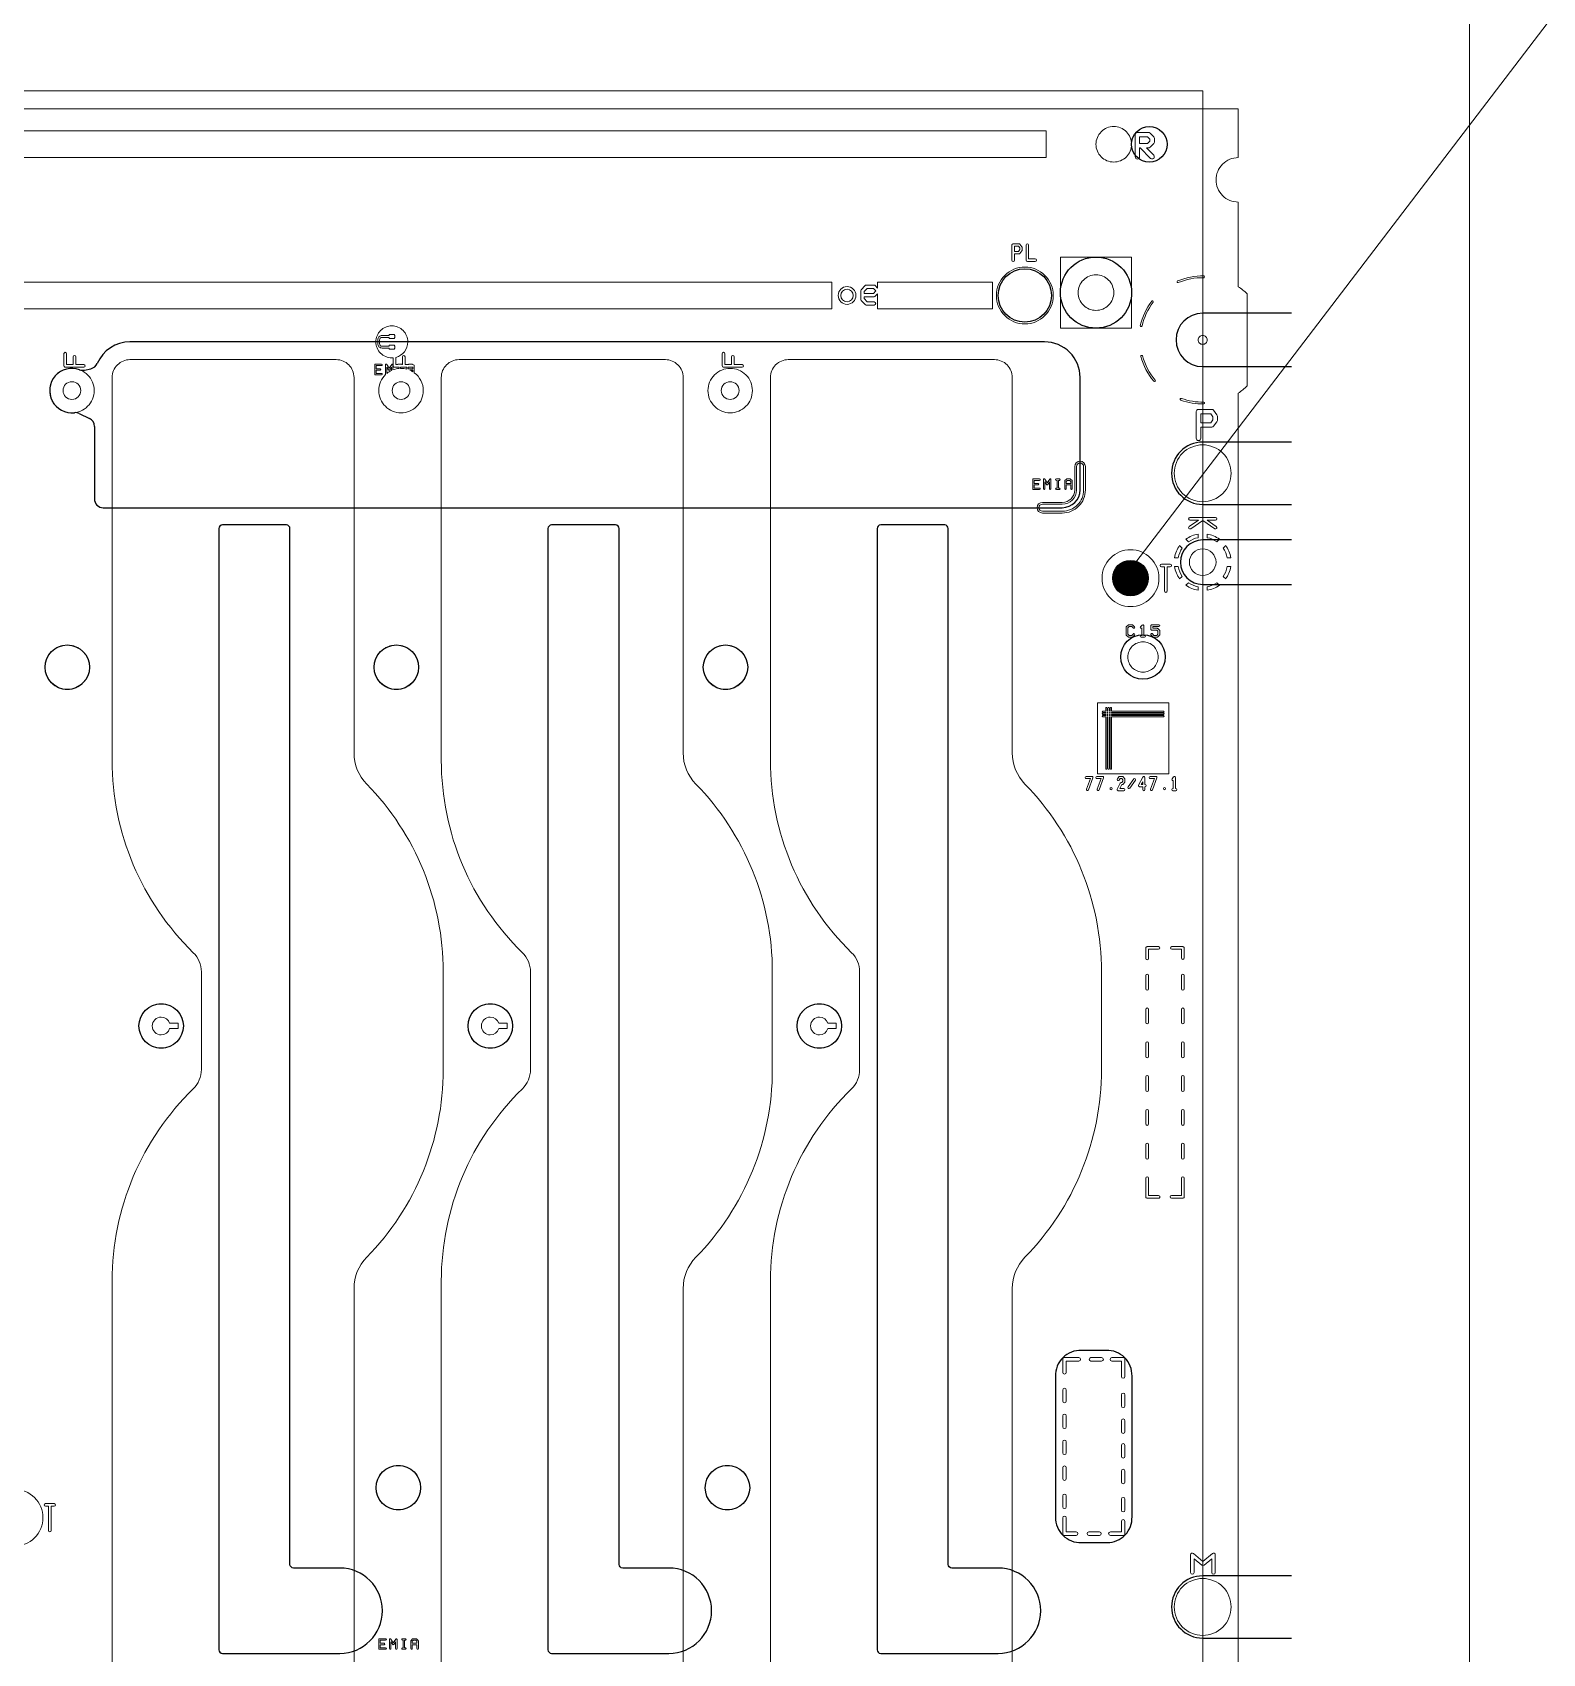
# Model space of a CAD drawing. Extents: x 2864 to 3941, y 2420 to 3182.
# Drawn here: x 3673.9 to 3758.8, y 2951.6 to 3042.7 of the extents above; entities that cross this region are included whole.
import ezdxf

# ---------------------------------------------------------------- set-up
doc = ezdxf.new("R2010")
doc.units = 0
doc.layers.get('0').update_dxf_attribs({"lineweight": 0})
doc.layers.add('EMI-T', color=6, linetype='Continuous', lineweight=0)
doc.layers.add('emia-b-panel_layer1', color=2, linetype='Continuous')
doc.layers.add('peta-b_layer0', color=1, linetype='Continuous')

# ---------------------------------------------------------------- blocks, each defined once
blk = doc.blocks.new('PAD_R1')
at = {"const_width": 0.5}
blk.add_lwpolyline([(0.25, 0, 1), (-0.25, 0, 1)], format="xyb", close=True, dxfattribs=at)

msp = doc.modelspace()

# ---------------------------------------------------------------- linework, layer by layer
for p, q in [((3676.22801, 3023.88469), (3676.74953, 3023.88469)), ((3693.79058, 3023.53856), (3693.79058, 3023.88916)), ((3694.05496, 3023.88916), (3694.05496, 3023.70685)), ((3713.24801, 3023.88469), (3713.76953, 3023.88469)), ((3731.52789, 3017.01322), (3731.61398, 3017.01322)), ((3740.43836, 3014.93044), (3739.91644, 3015.29039)), ((3738.51949, 3013.72363), (3738.37606, 3013.86707)), ((3739.42031, 3014.30387), (3739.42031, 3014.50672)), ((3738.37606, 3011.98567), (3738.51949, 3012.12911)), ((3736.30816, 3008.71256), (3736.4075, 3008.71256)), ((3736.22034, 3000.424), (3736.2991, 3000.57276)), ((3736.2991, 3000.424), (3736.22034, 3000.424)), ((3736.2991, 3000.57276), (3736.2991, 3000.424)), ((3738.07963, 3000.07883), (3738.1591, 3000.07883)), ((3694.74993, 2951.79431), (3694.83602, 2951.79431))]:
    msp.add_line(p, q)
at = {"linetype": 'Continuous'}
for points in [[(3754.67031, 2850.62637), (3754.67031, 3038.42637), (3754.67031, 3070.22637), (3755.67031, 3070.22637, 1), (3755.67031, 3070.62637), (3754.67031, 3070.62637), (3754.67031, 3091.92637), (3741.67031, 3091.92637), (3487.67031, 3091.92637), (3474.67031, 3091.92637), (3474.67031, 3070.62637), (3473.67031, 3070.62637, 1), (3473.67031, 3070.22637), (3474.67031, 3070.22637), (3474.67031, 3038.42637)], [(3487.67031, 3038.42637), (3741.67031, 3038.42637), (3741.67031, 3035.67637, 0.414215), (3740.42031, 3034.42637, 0.414215), (3741.67031, 3033.17637), (3741.67031, 3028.4197, -0.044688), (3742.17031, 3028.01674), (3742.17031, 3022.83601, -0.044688), (3741.67031, 3022.43305), (3741.67031, 2900.87297)], [(3736.9543, 3036.55125), (3736.9543, 3036.75821, 0.200077), (3736.91731, 3036.84698), (3736.71113, 3037.05316, 0.200077), (3736.62235, 3037.09016), (3736.00149, 3037.09016, 0.414226), (3735.87649, 3036.96516), (3735.87649, 3036.3443)], [(3735.87649, 3036.3443), (3735.87649, 3035.72344, 1), (3736.12649, 3035.72344), (3736.12649, 3036.2193), (3736.15667, 3036.2193), (3736.74092, 3035.63505, 1), (3736.91769, 3035.81183), (3736.51022, 3036.2193)], [(3736.51022, 3036.2193), (3736.62235, 3036.2193, 0.200077), (3736.71113, 3036.2563), (3736.91731, 3036.46248, 0.200077), (3736.9543, 3036.55125)], [(3729.52046, 3030.47982), (3729.52046, 3030.62154, 0.166398), (3729.506, 3030.66449), (3729.39672, 3030.80687, 0.234442), (3729.34086, 3030.83425), (3729.01338, 3030.83425, 0.414239), (3728.94338, 3030.76425), (3728.94338, 3030.3371)], [(3728.94338, 3030.3371), (3728.94338, 3029.90995, 1), (3729.08338, 3029.90995), (3729.08338, 3030.2671), (3729.34086, 3030.2671, 0.234442), (3729.39672, 3030.29448), (3729.506, 3030.43687, 0.166397), (3729.52046, 3030.47982)], [(3536.79342, 3029.52025), (3536.79342, 3028.67877), (3536.64651, 3028.67877, 0.063141), (3536.62754, 3028.67637), (3508.85535, 3028.67637), (3508.85535, 3027.17637), (3718.82006, 3027.17637)], [(3721.38627, 3028.33757), (3721.25627, 3028.47742, 0.209079), (3721.19013, 3028.50614), (3720.75349, 3028.50614, 0.209079), (3720.68735, 3028.47742), (3720.4688, 3028.24232, 0.190123), (3720.44472, 3028.18082), (3720.44472, 3027.94594)], [(3738.26186, 3028.73942, 1), (3738.30098, 3028.64739, -0.104909), (3739.72675, 3028.92592, 1), (3739.72836, 3029.0259)], [(3720.44472, 3027.94594), (3720.44472, 3027.71106, 0.190123), (3720.4688, 3027.64956), (3720.68735, 3027.41447, 0.209079), (3720.75349, 3027.38574), (3721.19035, 3027.38574, 1), (3721.19035, 3027.56574), (3720.79248, 3027.56574), (3720.62472, 3027.74621), (3720.62472, 3027.85594), (3721.19035, 3027.85594, 0.20993), (3721.25661, 3027.88504), (3721.38627, 3028.02452)], [(3736.16237, 3026.23531, 1), (3736.25982, 3026.21284, -0.106282), (3736.88439, 3027.54501)], [(3695.83872, 3022.57654, 0.237063), (3695.33496, 3023.57935), (3695.33496, 3023.76299), (3695.33496, 3023.9348, 0.073855), (3695.33335, 3023.94641, 0.467416), (3695.25953, 3024.03469), (3695.25201, 3024.03469), (3695.23715, 3024.04955, 0.200868), (3695.20858, 3024.06127), (3695.03692, 3024.06127, 0.200524), (3695.00839, 3024.04955), (3694.99353, 3024.03469), (3694.81301, 3024.03469), (3694.81301, 3024.48122, 1), (3694.66301, 3024.48122), (3694.66301, 3024.03469), (3694.64654, 3024.03469, 0.317234), (3694.60886, 3024.06127), (3694.52277, 3024.06127), (3694.43668, 3024.06127, 0.317227), (3694.399, 3024.03469), (3694.29149, 3024.03469), (3694.29149, 3024.4439, 0.343204), (3694.97024, 3025.31628, 0.414215), (3694.07024, 3026.21628, 0.414215), (3693.17024, 3025.31628, 0.414215), (3694.07024, 3024.41628, 0.019849), (3694.14149, 3024.41911), (3694.14149, 3023.95969, 0.414241), (3694.21649, 3023.88469), (3694.48277, 3023.88469), (3694.48277, 3023.82204, 0.071789), (3694.13495, 3023.74127)], [(3676.74953, 3023.88469, 1), (3676.74953, 3024.03469), (3676.30301, 3024.03469), (3676.30301, 3024.48122, 1), (3676.15301, 3024.48122), (3676.15301, 3024.03469), (3675.78148, 3024.03469), (3675.78148, 3024.65506, 1), (3675.63149, 3024.65506), (3675.63149, 3023.95969, 0.414241), (3675.70649, 3023.88469), (3676.22801, 3023.88469)], [(3693.49495, 3023.46471, 1), (3693.49495, 3023.54471), (3693.19058, 3023.54471), (3693.19058, 3023.72299), (3693.40886, 3023.72299, 1), (3693.40886, 3023.80299), (3693.19058, 3023.80299), (3693.19058, 3023.98127), (3693.49495, 3023.98127, 1), (3693.49495, 3024.06127), (3693.15058, 3024.06127, 0.414265), (3693.11059, 3024.02127), (3693.11059, 3023.76299)], [(3693.92277, 3023.8351), (3693.78387, 3024.04346, 0.743057), (3693.71059, 3024.02117), (3693.71059, 3023.50471, 0.193736), (3693.72174, 3023.47701, 0.203842), (3693.33872, 3022.57654, 0.414215), (3694.58872, 3021.32654, 0.414215), (3695.83872, 3022.57654)], [(3693.79058, 3023.88916), (3693.88949, 3023.7408, 0.535232), (3693.95605, 3023.7408), (3694.05496, 3023.88916)], [(3694.13495, 3023.74127), (3694.13495, 3024.02117, 0.743057), (3694.06167, 3024.04346), (3693.92277, 3023.8351)], [(3694.91059, 3023.78439, 0.065207), (3694.58872, 3023.82654, 0.005286), (3694.56277, 3023.82627), (3694.56277, 3023.88469), (3694.73801, 3023.88469)], [(3713.76953, 3023.88469, 1), (3713.76953, 3024.03469), (3713.32301, 3024.03469), (3713.32301, 3024.48122, 1), (3713.17301, 3024.48122), (3713.17301, 3024.03469), (3712.80149, 3024.03469), (3712.80149, 3024.65506, 1), (3712.65149, 3024.65506), (3712.65149, 3023.95969, 0.414241), (3712.72649, 3023.88469), (3713.24801, 3023.88469)], [(3737.00074, 3023.16288, -0.111014), (3736.28887, 3024.52311, 1), (3736.19226, 3024.4973)], [(3693.11059, 3023.76299), (3693.11059, 3023.50471, 0.414265), (3693.15058, 3023.46471), (3693.49495, 3023.46471)], [(3740.49981, 3020.89281), (3740.49981, 3021.14427, 0.163734), (3740.47439, 3021.21983), (3740.28677, 3021.46829, 0.23584), (3740.18684, 3021.51819), (3739.435, 3021.51819, 0.414226), (3739.31001, 3021.39319), (3739.31001, 3020.64389)], [(3739.31001, 3020.64389), (3739.31001, 3019.89459, 1), (3739.56, 3019.89459), (3739.56, 3020.51889), (3740.18684, 3020.51889, 0.235848), (3740.28677, 3020.5688), (3740.47439, 3020.81726, 0.163746), (3740.49981, 3020.89281)], [(3730.50007, 3017.01322, 1), (3730.50007, 3017.09322), (3730.1957, 3017.09322), (3730.1957, 3017.2715), (3730.41398, 3017.2715, 1), (3730.41398, 3017.3515), (3730.1957, 3017.3515), (3730.1957, 3017.52977), (3730.50007, 3017.52977, 1), (3730.50007, 3017.60977), (3730.1557, 3017.60977, 0.414265), (3730.1157, 3017.56977), (3730.1157, 3017.3115)], [(3730.92788, 3017.38361), (3730.78898, 3017.59196, 0.743057), (3730.7157, 3017.56967), (3730.7157, 3017.05322, 1), (3730.7957, 3017.05322), (3730.7957, 3017.43766)], [(3731.14007, 3017.05322), (3731.14007, 3017.56967, 0.743057), (3731.06679, 3017.59196), (3730.92788, 3017.38361)], [(3731.61398, 3017.01322, 1), (3731.61398, 3017.09322), (3731.56789, 3017.09322), (3731.56789, 3017.52977), (3731.61398, 3017.52977, 1), (3731.61398, 3017.60977), (3731.52789, 3017.60977), (3731.44179, 3017.60977, 1), (3731.44179, 3017.52977), (3731.48789, 3017.52977), (3731.48789, 3017.09322), (3731.44179, 3017.09322, 1), (3731.44179, 3017.01322), (3731.52789, 3017.01322)], [(3732.34007, 3017.05322), (3732.34007, 3017.3115), (3732.34007, 3017.48339, 0.200868), (3732.32836, 3017.51197), (3732.24226, 3017.59806, 0.200868), (3732.21369, 3017.60977), (3732.04208, 3017.60977, 0.200868), (3732.01351, 3017.59806), (3731.92741, 3017.51197, 0.200868), (3731.9157, 3017.48339), (3731.9157, 3017.3115)], [(3730.1157, 3017.3115), (3730.1157, 3017.05322, 0.414265), (3730.1557, 3017.01322), (3730.50007, 3017.01322)], [(3730.7957, 3017.43766), (3730.8946, 3017.28931, 0.535232), (3730.96117, 3017.28931), (3731.06007, 3017.43766)], [(3731.06007, 3017.43766), (3731.06007, 3017.05322, 1), (3731.14007, 3017.05322)], [(3731.9157, 3017.3115), (3731.9157, 3017.05322, 1), (3731.9957, 3017.05322), (3731.9957, 3017.2715), (3732.26007, 3017.2715), (3732.26007, 3017.05322, 1), (3732.34007, 3017.05322)], [(3739.91644, 3015.29039), (3740.39579, 3015.29039, 1), (3740.39579, 3015.44039), (3738.95539, 3015.44039, 1), (3738.95539, 3015.29039), (3739.43473, 3015.29039)], [(3739.43473, 3015.29039), (3738.91281, 3014.93044, 1), (3738.99797, 3014.80696), (3739.67559, 3015.27429), (3740.35321, 3014.80696, 1), (3740.43836, 3014.93044)], [(3738.72961, 3014.22062), (3738.87305, 3014.07719, -0.106991), (3739.42031, 3014.30387)], [(3739.92031, 3014.50672), (3739.92031, 3014.30387, -0.106992), (3740.46757, 3014.07719), (3740.611, 3014.22062)], [(3740.96456, 3013.86707), (3740.82112, 3013.72363, -0.106991), (3741.0478, 3013.17637), (3741.25065, 3013.17637)], [(3738.08996, 3013.17637), (3738.29281, 3013.17637, -0.106992), (3738.51949, 3013.72363)], [(3738.51949, 3012.12911, -0.106991), (3738.29281, 3012.67637), (3738.08996, 3012.67637)], [(3741.25065, 3012.67637), (3741.0478, 3012.67637, -0.106992), (3740.82112, 3012.12911), (3740.96456, 3011.98568)], [(3739.42031, 3011.34602), (3739.42031, 3011.54887, -0.106992), (3738.87305, 3011.77556), (3738.72961, 3011.63212)], [(3740.611, 3011.63212), (3740.46757, 3011.77556, -0.106993), (3739.92031, 3011.54887), (3739.92031, 3011.34602)], [(3736.4075, 3008.71256, 1), (3736.4075, 3008.81256), (3736.35816, 3008.81256), (3736.35816, 3009.35859, 0.669786), (3736.27265, 3009.39379), (3736.17347, 3009.29461, 1), (3736.24418, 3009.2239), (3736.25816, 3009.23788)], [(3736.25816, 3009.23788), (3736.25816, 3008.81256), (3736.20882, 3008.81256, 1), (3736.20882, 3008.71256), (3736.30816, 3008.71256)], [(3733.49515, 3000.79436, 0.519146), (3733.43826, 3000.87433), (3733.12069, 3000.87433, 1), (3733.12069, 3000.75433), (3733.35376, 3000.75433)], [(3733.35376, 3000.75433), (3733.14358, 3000.1588, 1), (3733.25674, 3000.11886), (3733.49515, 3000.79436)], [(3734.09515, 3000.79436, 0.519146), (3734.03826, 3000.87433), (3733.72069, 3000.87433, 1), (3733.72069, 3000.75433), (3733.95376, 3000.75433)], [(3733.95376, 3000.75433), (3733.74358, 3000.1588, 1), (3733.85674, 3000.11886), (3734.09515, 3000.79436)], [(3735.29857, 3000.58916), (3735.29857, 3000.70174, 0.156474), (3735.28738, 3000.73663), (3735.20832, 3000.84864, 0.245285), (3735.1591, 3000.87433), (3735.00016, 3000.87433, 0.245298), (3734.95094, 3000.84864), (3734.87167, 3000.73634, 1), (3734.9697, 3000.66714), (3735.03125, 3000.75433), (3735.12801, 3000.75433), (3735.17857, 3000.6827), (3735.17857, 3000.6082), (3735.12801, 3000.53658), (3735.07991, 3000.53658, 0.291832), (3735.02534, 3000.50213), (3734.8664, 3000.16438, 0.551305), (3734.92097, 3000.07883), (3735.23857, 3000.07883, 1), (3735.23857, 3000.19883), (3735.01523, 3000.19883)], [(3735.01523, 3000.19883), (3735.11771, 3000.41658), (3735.1591, 3000.41658, 0.245298), (3735.20832, 3000.44227), (3735.28738, 3000.55427, 0.156461), (3735.29857, 3000.58916)], [(3737.09515, 3000.79436, 0.519146), (3737.03826, 3000.87433), (3736.72069, 3000.87433, 1), (3736.72069, 3000.75433), (3736.95376, 3000.75433)], [(3736.95376, 3000.75433), (3736.74358, 3000.1588, 1), (3736.85674, 3000.11886), (3737.09515, 3000.79436)], [(3738.1591, 3000.07883, 1), (3738.1591, 3000.19883), (3738.13963, 3000.19883), (3738.13963, 3000.81433, 0.734055), (3738.03041, 3000.84864), (3737.95114, 3000.73634, 0.727575), (3738.01963, 3000.64499), (3738.01963, 3000.19883), (3738.00016, 3000.19883, 1), (3738.00016, 3000.07883), (3738.07963, 3000.07883)], [(3740.3813, 2956.11206), (3740.3813, 2957.10544, 0.63678), (3740.21708, 2957.1821), (3739.68527, 2956.73892), (3739.15346, 2957.1821, 0.63678), (3738.98924, 2957.10544), (3738.98924, 2956.11206, 1), (3739.18924, 2956.11206), (3739.18924, 2956.89193)], [(3739.18924, 2956.89193), (3739.62125, 2956.53192, 0.362064), (3739.74929, 2956.53192), (3740.1813, 2956.89193)], [(3740.1813, 2956.89193), (3740.1813, 2956.11206, 1), (3740.3813, 2956.11206)], [(3693.72212, 2951.79431, 1), (3693.72212, 2951.87431), (3693.41775, 2951.87431), (3693.41775, 2952.05259), (3693.63602, 2952.05259, 1), (3693.63602, 2952.13259), (3693.41775, 2952.13259), (3693.41775, 2952.31086), (3693.72212, 2952.31086, 1), (3693.72212, 2952.39086), (3693.37775, 2952.39086, 0.414265), (3693.33775, 2952.35086), (3693.33775, 2952.09259)], [(3693.33775, 2952.09259), (3693.33775, 2951.83431, 0.414265), (3693.37775, 2951.79431), (3693.72212, 2951.79431)], [(3694.14993, 2952.1647), (3694.01103, 2952.37305, 0.743057), (3693.93774, 2952.35076), (3693.93774, 2951.83431, 1), (3694.01775, 2951.83431), (3694.01775, 2952.21875)], [(3694.01775, 2952.21875), (3694.11665, 2952.0704, 0.535232), (3694.18321, 2952.0704), (3694.28212, 2952.21875)], [(3694.36212, 2951.83431), (3694.36212, 2952.35076, 0.743057), (3694.28883, 2952.37305), (3694.14993, 2952.1647)], [(3694.28212, 2952.21875), (3694.28212, 2951.83431, 1), (3694.36212, 2951.83431)], [(3694.83602, 2951.79431, 1), (3694.83602, 2951.87431), (3694.78993, 2951.87431), (3694.78993, 2952.31086), (3694.83602, 2952.31086, 1), (3694.83602, 2952.39086), (3694.74993, 2952.39086), (3694.66384, 2952.39086, 1), (3694.66384, 2952.31086), (3694.70993, 2952.31086), (3694.70993, 2951.87431), (3694.66384, 2951.87431, 1), (3694.66384, 2951.79431), (3694.74993, 2951.79431)], [(3695.56211, 2951.83431), (3695.56211, 2952.09259), (3695.56211, 2952.26448, 0.200868), (3695.5504, 2952.29306), (3695.46431, 2952.37915, 0.200868), (3695.43574, 2952.39086), (3695.26412, 2952.39086, 0.200868), (3695.23555, 2952.37915), (3695.14946, 2952.29306, 0.200868), (3695.13775, 2952.26448), (3695.13775, 2952.09259)], [(3695.13775, 2952.09259), (3695.13775, 2951.83431, 1), (3695.21775, 2951.83431), (3695.21775, 2952.05259), (3695.48211, 2952.05259), (3695.48211, 2951.83431, 1), (3695.56211, 2951.83431)]]:
    msp.add_lwpolyline(points, format="xyb", dxfattribs=at)
for points in [[(3730.87131, 3035.67637), (3730.87131, 3037.17637), (3499.54279, 3037.17637), (3499.54279, 3035.67637)], [(3736.70431, 3036.60303), (3736.57057, 3036.4693), (3736.12649, 3036.4693), (3736.12649, 3036.84016), (3736.57057, 3036.84016), (3736.70431, 3036.70643)], [(3729.38046, 3030.50325), (3729.30667, 3030.4071), (3729.08338, 3030.4071), (3729.08338, 3030.69425), (3729.30667, 3030.69425), (3729.38046, 3030.5981)], [(3735.67031, 3026.08692), (3735.67031, 3030.08692), (3731.67031, 3030.08692), (3731.67031, 3026.08692)], [(3721.28601, 3028.18104), (3721.15113, 3028.03594), (3720.62472, 3028.03594), (3720.62472, 3028.14567), (3720.79248, 3028.32614), (3721.15113, 3028.32614)], [(3695.25496, 3023.80299), (3694.99059, 3023.80299), (3694.99059, 3023.88469), (3695.25496, 3023.88469)], [(3740.24981, 3020.93471), (3740.1246, 3020.76889), (3739.56, 3020.76889), (3739.56, 3021.26819), (3740.1246, 3021.26819), (3740.24981, 3021.10238)], [(3732.26007, 3017.3515), (3731.9957, 3017.3515), (3731.9957, 3017.46711), (3732.05836, 3017.52977), (3732.19741, 3017.52977), (3732.26007, 3017.46711)], [(3737.76069, 3001.01883), (3737.76069, 3005.01883), (3733.76069, 3005.01883), (3733.76069, 3001.01883)], [(3734.346, 3004.43312), (3734.346, 3004.48023), (3734.29889, 3004.48023), (3734.29889, 3004.43312)], [(3734.346, 3004.30882), (3734.346, 3004.35593), (3734.29889, 3004.35593), (3734.29889, 3004.30882)], [(3734.4703, 3004.43312), (3734.4703, 3004.48023), (3734.42319, 3004.48023), (3734.42319, 3004.43312)], [(3734.4703, 3004.30882), (3734.4703, 3004.35593), (3734.42319, 3004.35593), (3734.42319, 3004.30882)], [(3695.48211, 2952.13259), (3695.21775, 2952.13259), (3695.21775, 2952.2482), (3695.28041, 2952.31086), (3695.41945, 2952.31086), (3695.48211, 2952.2482)]]:
    msp.add_lwpolyline(points, close=True, dxfattribs=at)
for points in [[(3735.67031, 3036.42637, 0.414216), (3734.67031, 3037.42637, 0.414216), (3733.67031, 3036.42637, 0.414216), (3734.67031, 3035.42637, 0.414216)], [(3730.25046, 3029.83995, 1), (3730.25046, 3029.97995), (3729.88338, 3029.97995), (3729.88338, 3030.76425, 1), (3729.74338, 3030.76425), (3729.74338, 3029.90995, 0.414239), (3729.81338, 3029.83995)], [(3731.27031, 3027.92637, 0.414215), (3729.67031, 3029.52637, 0.414215), (3728.07031, 3027.92637, 0.414215), (3729.67031, 3026.32637, 0.414215)], [(3734.67031, 3028.08692, -0.414216), (3733.67031, 3027.08692, -0.414216), (3732.67031, 3028.08692, -0.414216), (3733.67031, 3029.08692, -0.414216)], [(3694.23274, 3024.95378, -0.414253), (3694.18274, 3024.90378), (3693.95774, 3024.90378, -0.414253), (3693.90774, 3024.95378), (3693.90774, 3024.97054), (3693.52447, 3024.97054, -0.414222), (3693.27447, 3025.22054), (3693.27447, 3025.42054, -0.414222), (3693.52447, 3025.67054), (3693.90774, 3025.67054), (3693.90774, 3025.67878, -0.414253), (3693.95774, 3025.72878), (3694.18274, 3025.72878, -0.414253), (3694.23274, 3025.67878), (3694.23274, 3025.55378, -0.414253), (3694.18274, 3025.50378), (3693.95774, 3025.50378, -0.414253), (3693.90774, 3025.55378), (3693.90774, 3025.57054), (3693.52447, 3025.57054, 0.414224), (3693.37447, 3025.42054), (3693.37447, 3025.22054, 0.414224), (3693.52447, 3025.07054), (3693.90774, 3025.07054), (3693.90774, 3025.07878, -0.414253), (3693.95774, 3025.12878), (3694.18274, 3025.12878, -0.414253), (3694.23274, 3025.07878)], [(3739.92031, 3025.42637, 0.414222), (3739.67031, 3025.67637, 0.414222), (3739.42031, 3025.42637, 0.414222), (3739.67031, 3025.17637, 0.414222)], [(3696.95848, 2984.39485), (3696.95848, 2989.89471, 0.196007), (3692.65467, 3000.452, -0.196009), (3691.94198, 3002.19974), (3691.94198, 3023.31629, 0.414215), (3690.94198, 3024.31628), (3679.34205, 3024.31628, 0.414215), (3678.34206, 3023.31629), (3678.34206, 3001.78521, 0.202321), (3682.90555, 2990.96875, -0.202214), (3683.35856, 2989.89471), (3683.35856, 2984.39485, -0.202309), (3682.90517, 2983.32043, 0.202312), (3678.34206, 2972.50435), (3678.34206, 2941.49628, 0.414215), (3679.34205, 2940.49628), (3690.94198, 2940.49628, 0.414215), (3691.94198, 2941.49628), (3691.94198, 2972.08982, -0.196013), (3692.6547, 2973.83759, 0.196007)], [(3715.46848, 2984.39485), (3715.46848, 2989.89471, 0.196007), (3711.16467, 3000.452, -0.196009), (3710.45198, 3002.19974), (3710.45198, 3023.31629, 0.414215), (3709.45198, 3024.31628), (3697.85205, 3024.31628, 0.414215), (3696.85206, 3023.31629), (3696.85206, 3001.78521, 0.202321), (3701.41555, 2990.96875, -0.202214), (3701.86856, 2989.89471), (3701.86856, 2984.39485, -0.202309), (3701.41517, 2983.32043, 0.202312), (3696.85206, 2972.50435), (3696.85206, 2941.49628, 0.414215), (3697.85205, 2940.49628), (3709.45198, 2940.49628, 0.414215), (3710.45198, 2941.49628), (3710.45198, 2972.08982, -0.196013), (3711.1647, 2973.83759, 0.196007)], [(3733.97848, 2984.39485), (3733.97848, 2989.89471, 0.196007), (3729.67467, 3000.452, -0.196009), (3728.96198, 3002.19974), (3728.96198, 3023.31629, 0.414215), (3727.96198, 3024.31628), (3716.36206, 3024.31628, 0.414215), (3715.36206, 3023.31629), (3715.36206, 3001.78521, 0.202321), (3719.92556, 2990.96875, -0.202214), (3720.37856, 2989.89471), (3720.37856, 2984.39485, -0.202309), (3719.92517, 2983.32043, 0.202312), (3715.36206, 2972.50435), (3715.36206, 2941.49628, 0.414215), (3716.36206, 2940.49628), (3727.96198, 2940.49628, 0.414215), (3728.96198, 2941.49628), (3728.96198, 2972.08982, -0.196013), (3729.6747, 2973.83759, 0.196007)], [(3677.32872, 3022.57654, 0.414215), (3676.07872, 3023.82654, 0.414215), (3674.82872, 3022.57654, 0.414215), (3676.07872, 3021.32654, 0.414215)], [(3676.57872, 3022.57654, -0.414217), (3676.07872, 3022.07654, -0.414217), (3675.57872, 3022.57654, -0.414217), (3676.07872, 3023.07654, -0.414217)], [(3695.08872, 3022.57654, -0.414217), (3694.58872, 3022.07654, -0.414217), (3694.08872, 3022.57654, -0.414217), (3694.58872, 3023.07654, -0.414217)], [(3714.34872, 3022.57654, 0.414215), (3713.09872, 3023.82654, 0.414215), (3711.84872, 3022.57654, 0.414215), (3713.09872, 3021.32654, 0.414215)], [(3713.59872, 3022.57654, -0.414217), (3713.09872, 3022.07654, -0.414217), (3712.59872, 3022.57654, -0.414217), (3713.09872, 3023.07654, -0.414217)], [(3739.73318, 3021.82693, 1), (3739.73143, 3021.92691, -0.091818), (3738.47421, 3022.1371, 1), (3738.44003, 3022.04312, 0.091818)], [(3741.27031, 3017.92637, 0.414215), (3739.67031, 3019.52637, 0.414215), (3738.07031, 3017.92637, 0.414215), (3739.67031, 3016.32637, 0.414215)], [(3733.07594, 3016.99169), (3733.07594, 3018.30452, 1), (3732.47594, 3018.30452), (3732.47594, 3016.99169, -0.414216), (3731.77594, 3016.29169), (3730.65797, 3016.29169, 1), (3730.65797, 3015.69169), (3731.77594, 3015.69169, 0.414215)], [(3732.97594, 3016.99169, -0.414215), (3731.77594, 3015.79169), (3730.65797, 3015.79169, -1), (3730.65797, 3016.19169), (3731.77594, 3016.19169, 0.414216), (3732.57594, 3016.99169), (3732.57594, 3018.30452, -1), (3732.97594, 3018.30452)], [(3737.21099, 3012.02997, 0.414214), (3735.61105, 3013.62991, 0.414214), (3734.0111, 3012.02997, 0.414214), (3735.61105, 3010.43002, 0.414214)], [(3740.42031, 3012.92637, 0.414216), (3739.67031, 3013.67637, 0.414216), (3738.92031, 3012.92637, 0.414216), (3739.67031, 3012.17637, 0.414216)], [(3737.85007, 3012.66988, 1), (3737.85007, 3012.81988), (3737.60173, 3012.81988), (3737.35338, 3012.81988, 1), (3737.35338, 3012.66988), (3737.52673, 3012.66988), (3737.52673, 3011.30449, 1), (3737.67672, 3011.30449), (3737.67672, 3012.66988)], [(3735.84219, 3008.82655, 1), (3735.77148, 3008.89726), (3735.68679, 3008.81256), (3735.52953, 3008.81256), (3735.45949, 3008.88261), (3735.45949, 3009.23854), (3735.52953, 3009.30859), (3735.68679, 3009.30859), (3735.77148, 3009.2239, 1), (3735.84219, 3009.29461), (3735.74301, 3009.39379, 0.200121), (3735.7075, 3009.40859), (3735.50882, 3009.40859, 0.200121), (3735.47331, 3009.39379), (3735.37428, 3009.29476, 0.200121), (3735.35949, 3009.25925), (3735.35949, 3008.8619, 0.200121), (3735.37428, 3008.82639), (3735.47331, 3008.72736, 0.200121), (3735.50882, 3008.71256), (3735.7075, 3008.71256, 0.200121), (3735.74301, 3008.72736)], [(3737.25683, 3008.8619), (3737.25683, 3009.06058, 0.200121), (3737.24204, 3009.09609), (3737.14301, 3009.19511, 0.200121), (3737.1075, 3009.20991), (3736.85948, 3009.20991), (3736.85948, 3009.30859), (3737.20683, 3009.30859, 1), (3737.20683, 3009.40859), (3736.80949, 3009.40859, 0.414253), (3736.75949, 3009.35859), (3736.75949, 3009.15991, 0.414253), (3736.80949, 3009.10991), (3737.08679, 3009.10991), (3737.15684, 3009.03987), (3737.15684, 3008.88261), (3737.08679, 3008.81256), (3736.92953, 3008.81256), (3736.84484, 3008.89726, 1), (3736.77413, 3008.82655), (3736.87331, 3008.72736, 0.200121), (3736.90882, 3008.71256), (3737.1075, 3008.71256, 0.200121), (3737.14301, 3008.72736), (3737.24204, 3008.82639, 0.200121)], [(3737.16341, 3007.59592, 0.414215), (3736.31341, 3008.44592, 0.414215), (3735.46341, 3007.59592, 0.414215), (3736.31341, 3006.74592, 0.414215)], [(3677.06534, 3007.02054, 0.414215), (3675.81534, 3008.27054, 0.414215), (3674.56534, 3007.02054, 0.414215), (3675.81534, 3005.77054, 0.414215)], [(3695.57534, 3007.02054, 0.414215), (3694.32534, 3008.27054, 0.414215), (3693.07534, 3007.02054, 0.414215), (3694.32534, 3005.77054, 0.414215)], [(3714.08534, 3007.02054, 0.414215), (3712.83534, 3008.27054, 0.414215), (3711.58534, 3007.02054, 0.414215), (3712.83534, 3005.77054, 0.414215)], [(3737.4602, 3004.23163), (3734.54749, 3004.23163), (3734.54749, 3001.31892, -1), (3734.4703, 3001.31892), (3734.4703, 3004.23163), (3734.42319, 3004.23163), (3734.42319, 3001.31892, -1), (3734.346, 3001.31892), (3734.346, 3004.23163), (3734.29889, 3004.23163), (3734.29889, 3001.31892, -1), (3734.22169, 3001.31892), (3734.22169, 3004.23163), (3734.05759, 3004.23163, -1), (3734.05759, 3004.30882), (3734.22169, 3004.30882), (3734.22169, 3004.35593), (3734.05759, 3004.35593, -1), (3734.05759, 3004.43312), (3734.22169, 3004.43312), (3734.22169, 3004.48023), (3734.05759, 3004.48023, -1), (3734.05759, 3004.55742), (3734.22169, 3004.55742), (3734.22169, 3004.72153, -1), (3734.29889, 3004.72153), (3734.29889, 3004.55742), (3734.346, 3004.55742), (3734.346, 3004.72153, -1), (3734.42319, 3004.72153), (3734.42319, 3004.55742), (3734.4703, 3004.55742), (3734.4703, 3004.72153, -1), (3734.54749, 3004.72153), (3734.54749, 3004.55742), (3737.4602, 3004.55742, -1), (3737.4602, 3004.48023), (3734.54749, 3004.48023), (3734.54749, 3004.43312), (3737.4602, 3004.43312, -1), (3737.4602, 3004.35593), (3734.54749, 3004.35593), (3734.54749, 3004.30882), (3737.4602, 3004.30882, -1)], [(3735.88758, 3000.66714, 1), (3735.78955, 3000.73634), (3735.47167, 3000.28601, 1), (3735.56971, 3000.21681)], [(3736.43857, 3000.304, 1), (3736.43857, 3000.424), (3736.4191, 3000.424), (3736.4191, 3000.81433, 0.782945), (3736.306, 3000.84228), (3736.06773, 3000.39219, 0.565966), (3736.12069, 3000.304), (3736.2991, 3000.304), (3736.2991, 3000.13883, 1), (3736.4191, 3000.13883), (3736.4191, 3000.304)], [(3737.18732, 2991.15861, 1), (3737.18732, 2991.30861), (3736.55119, 2991.30861, 0.414241), (3736.47619, 2991.23361), (3736.47619, 2990.6334, 1), (3736.62619, 2990.6334), (3736.62619, 2991.15861)], [(3738.62619, 2990.668), (3738.62619, 2991.23361, 0.414241), (3738.55119, 2991.30861), (3737.94171, 2991.30861, 1), (3737.94171, 2991.15861), (3738.47619, 2991.15861), (3738.47619, 2990.668, 1)], [(3736.62619, 2988.93361), (3736.62619, 2989.68361, 1), (3736.47619, 2989.68361), (3736.47619, 2988.93361, 1)], [(3738.62619, 2988.93361), (3738.62619, 2989.68361, 1), (3738.47619, 2989.68361), (3738.47619, 2988.93361, 1)], [(3682.34652, 2986.84782, 0.414215), (3681.09652, 2988.09782, 0.414215), (3679.84652, 2986.84782, 0.414215), (3681.09652, 2985.59782, 0.414215)], [(3700.85652, 2986.84782, 0.414215), (3699.60652, 2988.09782, 0.414215), (3698.35652, 2986.84782, 0.414215), (3699.60652, 2985.59782, 0.414215)], [(3719.36652, 2986.84782, 0.414215), (3718.11652, 2988.09782, 0.414215), (3716.86652, 2986.84782, 0.414215), (3718.11652, 2985.59782, 0.414215)], [(3736.62619, 2987.03361), (3736.62619, 2987.78361, 1), (3736.47619, 2987.78361), (3736.47619, 2987.03361, 1)], [(3738.62619, 2987.03361), (3738.62619, 2987.78361, 1), (3738.47619, 2987.78361), (3738.47619, 2987.03361, 1)], [(3682.04767, 2986.69782), (3681.57349, 2986.69782, -0.327544), (3681.09652, 2986.34782, -0.414217), (3680.59652, 2986.84782, -0.414217), (3681.09652, 2987.34782, -0.327542), (3681.57349, 2986.99782), (3682.04767, 2986.99782)], [(3700.55766, 2986.69782), (3700.08349, 2986.69782, -0.327544), (3699.60652, 2986.34782, -0.414217), (3699.10652, 2986.84782, -0.414217), (3699.60652, 2987.34782, -0.327542), (3700.08349, 2986.99782), (3700.55766, 2986.99782)], [(3719.06766, 2986.69782), (3718.59349, 2986.69782, -0.327544), (3718.11652, 2986.34782, -0.414217), (3717.61652, 2986.84782, -0.414217), (3718.11652, 2987.34782, -0.327542), (3718.59349, 2986.99782), (3719.06766, 2986.99782)], [(3736.62619, 2985.13361), (3736.62619, 2985.88361, 1), (3736.47619, 2985.88361), (3736.47619, 2985.13361, 1)], [(3738.62619, 2985.13361), (3738.62619, 2985.88361, 1), (3738.47619, 2985.88361), (3738.47619, 2985.13361, 1)], [(3736.62619, 2983.23361), (3736.62619, 2983.98361, 1), (3736.47619, 2983.98361), (3736.47619, 2983.23361, 1)], [(3738.62619, 2983.23361), (3738.62619, 2983.98361, 1), (3738.47619, 2983.98361), (3738.47619, 2983.23361, 1)], [(3736.62619, 2981.33361), (3736.62619, 2982.08361, 1), (3736.47619, 2982.08361), (3736.47619, 2981.33361, 1)], [(3738.62619, 2981.33361), (3738.62619, 2982.08361, 1), (3738.47619, 2982.08361), (3738.47619, 2981.33361, 1)], [(3736.62619, 2979.43361), (3736.62619, 2980.18361, 1), (3736.47619, 2980.18361), (3736.47619, 2979.43361, 1)], [(3738.62619, 2979.43361), (3738.62619, 2980.18361, 1), (3738.47619, 2980.18361), (3738.47619, 2979.43361, 1)], [(3737.18735, 2977.15861, 1), (3737.18728, 2977.30861), (3736.62619, 2977.30832), (3736.62619, 2978.28361, 1), (3736.47619, 2978.28361), (3736.47619, 2977.23332, 0.414526), (3736.55123, 2977.15829)], [(3738.62619, 2977.23329), (3738.62619, 2978.28361, 1), (3738.47619, 2978.28361), (3738.47619, 2977.30829), (3737.91402, 2977.30829, 1), (3737.91402, 2977.15829), (3738.55119, 2977.15829, 0.414241)], [(3732.70289, 2967.99886, 1), (3732.70289, 2968.19886), (3731.89765, 2968.19886, 0.414228), (3731.79765, 2968.09886), (3731.79765, 2967.36642, 1), (3731.99765, 2967.36642), (3731.99765, 2967.99886)], [(3733.986, 2967.99886, 1), (3733.986, 2968.19886), (3733.386, 2968.19886, 1), (3733.386, 2967.99886)], [(3735.29765, 2967.13329), (3735.29765, 2968.09886, 0.414228), (3735.19765, 2968.19886), (3734.56215, 2968.19886, 1), (3734.56215, 2967.99886), (3735.09765, 2967.99886), (3735.09765, 2967.13329, 1)], [(3731.99765, 2965.75743), (3731.99765, 2966.37543, 1), (3731.79765, 2966.37543), (3731.79765, 2965.75743, 1)], [(3735.29765, 2965.48518), (3735.29765, 2966.10318, 1), (3735.09765, 2966.10318), (3735.09765, 2965.48518, 1)], [(3731.99765, 2964.30343), (3731.99765, 2964.92143, 1), (3731.79765, 2964.92143), (3731.79765, 2964.30343, 1)], [(3735.29765, 2964.03118), (3735.29765, 2964.64918, 1), (3735.09765, 2964.64918), (3735.09765, 2964.03118, 1)], [(3731.99765, 2962.84487), (3731.99765, 2963.46287, 1), (3731.79765, 2963.46287), (3731.79765, 2962.84487, 1)], [(3735.29765, 2962.64647), (3735.29765, 2963.26447, 1), (3735.09765, 2963.26447), (3735.09765, 2962.64647, 1)], [(3695.68455, 2960.88345, 0.414215), (3694.43455, 2962.13345, 0.414215), (3693.18455, 2960.88345, 0.414215), (3694.43455, 2959.63345, 0.414215)], [(3714.19455, 2960.88345, 0.414215), (3712.94455, 2962.13345, 0.414215), (3711.69455, 2960.88345, 0.414215), (3712.94455, 2959.63345, 0.414215)], [(3731.99765, 2961.39509), (3731.99765, 2962.01309, 1), (3731.79765, 2962.01309), (3731.79765, 2961.39509, 1)], [(3735.29765, 2961.19937), (3735.29765, 2961.81737, 1), (3735.09765, 2961.81737), (3735.09765, 2961.19937, 1)], [(3674.44741, 2959.19585, 0.414214), (3672.84746, 2960.7958, 0.414214), (3671.24752, 2959.19585, 0.414214), (3672.84746, 2957.59591, 0.414214)], [(3731.99765, 2959.80408), (3731.99765, 2960.42208, 1), (3731.79765, 2960.42208), (3731.79765, 2959.80408, 1)], [(3735.29765, 2959.61709), (3735.29765, 2960.23509, 1), (3735.09765, 2960.23509), (3735.09765, 2959.61709, 1)], [(3675.08649, 2959.83577, 1), (3675.08649, 2959.98577), (3674.83814, 2959.98577), (3674.5898, 2959.98577, 1), (3674.5898, 2959.83577), (3674.76314, 2959.83577), (3674.76314, 2958.47037, 1), (3674.91314, 2958.47037), (3674.91314, 2959.83577)], [(3732.55738, 2958.19886, 1), (3732.55738, 2958.39886), (3731.99765, 2958.39886), (3731.99765, 2959.18676, 1), (3731.79765, 2959.18676), (3731.79765, 2958.29886, 0.414228), (3731.89765, 2958.19886)], [(3733.86966, 2958.19886, 1), (3733.86966, 2958.39886), (3733.26966, 2958.39886, 1), (3733.26966, 2958.19886)], [(3735.29765, 2958.29886), (3735.29765, 2958.98693, 1), (3735.09765, 2958.98693), (3735.09765, 2958.39886), (3734.48131, 2958.39886, 1), (3734.48131, 2958.19886), (3735.19765, 2958.19886, 0.414228)], [(3741.27031, 2954.17637, 0.414215), (3739.67031, 2955.77637, 0.414215), (3738.07031, 2954.17637, 0.414215), (3739.67031, 2952.57637, 0.414215)]]:
    msp.add_lwpolyline(points, format="xyb", close=True, dxfattribs=at)
for points in [[(3718.82006, 3027.17637), (3718.82006, 3028.67637), (3603.69797, 3028.67637)], [(3727.85638, 3027.17637), (3727.85638, 3028.67637), (3721.38627, 3028.67637), (3721.38627, 3028.33757)], [(3721.38627, 3028.02452), (3721.38627, 3027.17637), (3727.85638, 3027.17637)], [(3694.73801, 3023.88469), (3694.91059, 3023.88469), (3694.91059, 3023.78439)], [(3695.08687, 3023.72299), (3695.25496, 3023.72299), (3695.25496, 3023.63419)]]:
    msp.add_lwpolyline(points, dxfattribs=at)
for centre, radius in [((3719.67031, 3027.92637), 0.5), ((3719.67031, 3027.92637), 0.35), ((3734.51936, 3000.19512), 0.06), ((3737.51936, 3000.19512), 0.06)]:
    msp.add_circle(centre, radius)
for centre, radius, start, end in [((3739.67031, 3025.42637), 3.6, 89.076104, 113.031456), ((3739.67031, 3025.42637), 3.60001, 142.747802, 167.014333), ((3736.84459, 3027.57527), 0.05, 322.749656, 142.749656), ((3739.67031, 3025.42638), 3.6, 194.955939, 220.294197), ((3694.58872, 3022.57654), 1.25, 115.277953, 129.680487), ((3694.58872, 3022.57654), 1.25, 57.792337, 66.514342), ((3736.9626, 3023.13054), 0.05, 220.29305, 40.29305), ((3739.67031, 3012.92637), 1.6, 143.989402, 171.010778), ((3739.67031, 3012.92637), 1.6, 98.989222, 126.010598), ((3739.67031, 3012.92637), 1.6, 53.989402, 81.010778), ((3739.67031, 3012.92637), 1.6, 8.989222, 36.010598), ((3739.67031, 3012.92637), 1.6, 188.989222, 216.010598), ((3739.67031, 3012.92637), 1.6, 323.989373, 351.01066), ((3739.67031, 3012.92637), 1.6, 233.989402, 261.010778), ((3739.67031, 3012.92637), 1.6, 278.989389, 306.010785)]:
    msp.add_arc(centre, radius, start, end)
at = {"layer": 'EMI-T', "linetype": 'Continuous'}
msp.add_line((3735.61105, 3012.52997), (3805.31702, 3103.85526), dxfattribs=at)
msp.add_lwpolyline([(3739.6703, 3039.42637), (3489.6703, 3039.42637), (3489.6703, 2665.42637), (3739.6703, 2665.42637)], close=True, dxfattribs=at)
at = {"layer": 'emia-b-panel_layer1'}
for p, q in [((3739.67031, 3023.92637), (3744.67031, 3023.92637)), ((3676.78577, 3023.7312), (3677.14824, 3023.80941)), ((3676.48758, 3021.28867), (3677.05778, 3021.01597)), ((3739.67031, 3016.17637), (3744.67031, 3016.17637)), ((3739.67031, 3011.67637), (3744.67031, 3011.67637)), ((3739.67031, 2952.42637), (3744.67031, 2952.42637))]:
    msp.add_line(p, q, dxfattribs=at)
at = {"layer": 'emia-b-panel_layer1', "linetype": 'Continuous'}
for points in [[(3744.67031, 3026.92637), (3739.67031, 3026.92637, 1), (3739.67031, 3023.92637)], [(3732.77594, 3016.99169), (3732.77594, 3023.31629, 0.414215), (3730.77594, 3025.31628), (3679.34205, 3025.31628, 0.300402), (3677.5025, 3024.10163)], [(3677.34206, 3020.5649), (3677.34206, 3016.49169, 0.414217), (3677.84206, 3015.99169), (3731.77594, 3015.99169)], [(3744.67031, 3019.67637), (3739.67031, 3019.67637, 1), (3739.67031, 3016.17637)], [(3744.67031, 3014.17637), (3739.67031, 3014.17637, 1), (3739.67031, 3011.67637)], [(3744.67031, 2955.92637), (3739.67031, 2955.92637, 1), (3739.67031, 2952.42637)]]:
    msp.add_lwpolyline(points, format="xyb", dxfattribs=at)
msp.add_lwpolyline([(3735.69756, 2967.1629, 0.435011), (3734.23997, 2968.60215), (3732.85532, 2968.60215, 0.438755), (3731.39835, 2967.1453), (3731.39859, 2959.22941, 0.433785), (3732.85597, 2957.79556), (3734.29867, 2957.79436, 0.426305), (3735.69694, 2959.2524)], format="xyb", close=True, dxfattribs=at)
at = {"layer": 'emia-b-panel_layer1'}
for centre, radius in [((3736.67031, 3036.42637), 1), ((3729.67031, 3027.92637), 1.5), ((3733.67031, 3028.08692), 2), ((3735.61105, 3012.02997), 1), ((3736.31341, 3007.59592), 1.25), ((3675.81534, 3007.02054), 1.25), ((3694.32534, 3007.02054), 1.25), ((3712.83534, 3007.02054), 1.25), ((3681.09652, 2986.84782), 1.25), ((3699.60652, 2986.84782), 1.25), ((3718.11652, 2986.84782), 1.25), ((3694.43455, 2960.88345), 1.25), ((3712.94455, 2960.88345), 1.25)]:
    msp.add_circle(centre, radius, dxfattribs=at)
for centre, radius, start, end in [((3677.04289, 3024.29796), 0.49978, 282.168263, 336.868916), ((3676.07769, 3022.57688), 1.25023, 69.824968, 276.39597), ((3676.68047, 3024.21873), 0.49878, 249.877468, 282.187136), ((3676.27237, 3020.83898), 0.49853, 64.425459, 96.381692), ((3676.84206, 3020.5649), 0.5, 359.999978, 64.440058), ((3731.77594, 3016.99169), 1, 270, 0)]:
    msp.add_arc(centre, radius, start, end, dxfattribs=at)
at = {"layer": 'peta-b_layer0', "linetype": 'Continuous'}
for points in [[(3691.14213, 2951.56662, 1), (3691.14213, 2956.36646), (3688.54204, 2956.36646, -0.414223), (3688.34204, 2956.56646), (3688.34204, 3014.82039, 0.414227), (3688.14204, 3015.02039), (3684.54205, 3015.02039, 0.414227), (3684.34205, 3014.82039), (3684.34205, 2951.76662, 0.414227), (3684.54205, 2951.56662)], [(3709.65213, 2951.56662, 1), (3709.65213, 2956.36646), (3707.05204, 2956.36646, -0.414223), (3706.85204, 2956.56646), (3706.85204, 3014.82039, 0.414227), (3706.65204, 3015.02039), (3703.05204, 3015.02039, 0.414227), (3702.85205, 3014.82039), (3702.85205, 2951.76662, 0.414227), (3703.05204, 2951.56662)], [(3728.16213, 2951.56662, 1), (3728.16213, 2956.36646), (3725.56204, 2956.36646, -0.414223), (3725.36204, 2956.56646), (3725.36204, 3014.82039, 0.414227), (3725.16204, 3015.02039), (3721.56205, 3015.02039, 0.414227), (3721.36204, 3014.82039), (3721.36204, 2951.76662, 0.414227), (3721.56205, 2951.56662)]]:
    msp.add_lwpolyline(points, format="xyb", close=True, dxfattribs=at)

# ---------------------------------------------------------------- block references
at = {"layer": 'EMI-T', "xscale": -2, "yscale": 2}
msp.add_blockref('PAD_R1', (3735.61105, 3012.02997), dxfattribs=at)

doc.saveas('drawing.dxf')
